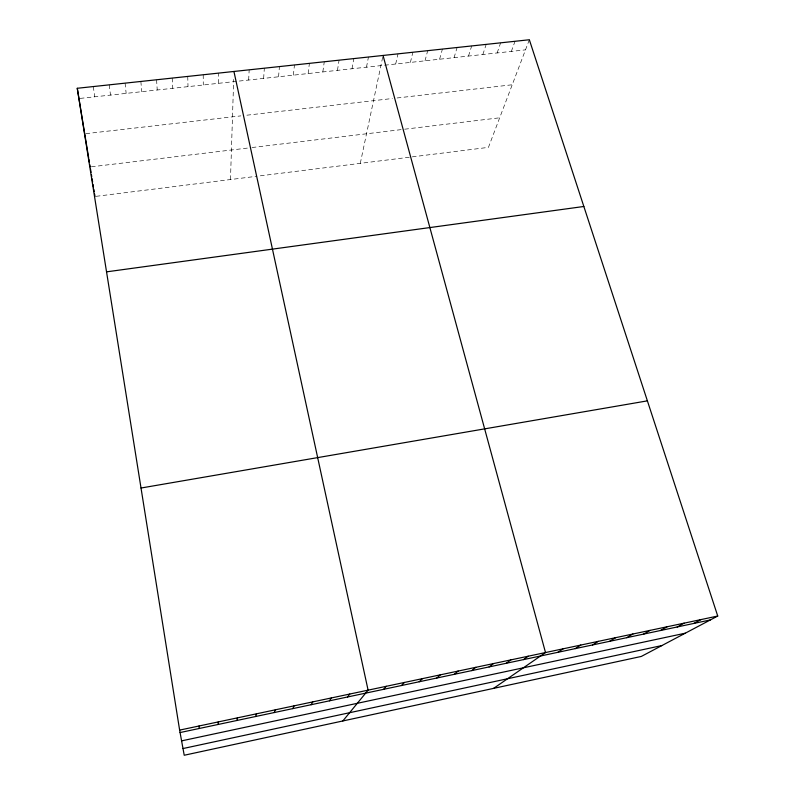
<?xml version="1.0" encoding="UTF-8"?>
<svg xmlns="http://www.w3.org/2000/svg" width="795" height="795" viewBox="0 0 795 795"><rect width="100%" height="100%" fill="white"/><g stroke="black" fill="none" stroke-linecap="round" stroke-linejoin="round"><path stroke-width="0.6" stroke-dasharray="3.98 2.98" d="M218.476 83.326L218.615 73.11M230.48 179.551L233.68 79.411M248.656 80.037L249.173 69.831M263.642 78.407L264.338 68.201M278.548 76.777L279.433 66.581M293.375 75.157L294.448 64.971M308.142 73.557L309.394 63.361M322.83 71.948L324.271 61.771M337.458 70.358L339.067 60.182M352.006 68.767L353.805 58.601M366.485 67.187L368.463 57.021M360.284 163.353L382.812 56.584M395.681 64.007L397.997 53.851M410.389 62.407L412.883 52.251M425.017 60.808L427.69 50.661M439.585 59.228L442.427 49.081M454.074 57.647L457.095 47.511M468.503 56.067L471.683 45.941M482.853 54.507L486.202 44.381M497.133 52.947L500.651 42.831M511.354 51.397L515.031 41.29M529.341 39.75L488.448 147.363L258.077 176.102M96.145 196.315L256.884 176.252M91.365 166.811L250.922 147.661M252.065 147.522L403.423 129.356M404.645 129.207L499.677 117.799M85.88 133.659L240.885 115.881M246.877 115.196L392.372 98.51M397.073 97.974L512.238 84.767M80.156 98.401L383.369 65.349M384.601 65.22L525.505 49.856M93.283 86.566L94.754 96.811M109.233 84.856L110.495 95.102M125.093 83.157L126.147 93.393M140.874 81.458L141.729 91.693M156.575 79.768L157.231 90.004M172.207 78.099L172.654 88.325M187.749 76.429L188.008 86.645M203.222 74.76L203.281 84.986"/><path stroke-width="1.19" d="M218.098 724.483L218.257 721.92M236.93 720.479L237.397 717.865M255.652 716.504L256.407 713.831M274.265 712.549L275.309 709.826M292.759 708.623L294.09 705.841M311.143 704.718L312.763 701.886M329.418 700.832L331.316 697.95M347.594 696.976L349.76 694.045M342.844 720.956L368.095 690.159L233.929 71.471M383.597 689.335L386.32 686.294M401.445 685.538L404.426 682.448M419.184 681.772L422.433 678.632M436.823 678.026L440.331 674.846M454.352 674.299L458.119 671.069M471.783 670.602L475.808 667.323M489.114 666.916L493.387 663.596M506.335 663.259L510.867 659.89M523.468 659.621L528.238 656.203M493.606 688.371L545.509 652.546L383.041 55.461M557.941 652.298L563.198 648.799M575.282 648.621L580.777 645.073M592.514 644.954L598.257 641.366M609.646 641.317L615.638 637.679M626.689 637.699L632.899 634.022M643.622 634.102L650.072 630.385M660.456 630.524L667.134 626.758M677.201 626.977L684.107 623.171M693.836 623.439L700.971 619.593M717.736 616.036L641.307 656.441L184.221 755.25L179.63 730.108L77.264 88.285L529.341 39.75L717.736 616.036L179.63 730.108M182.999 748.542L661.897 645.55M181.598 740.87L685.27 633.198M180.077 732.553L710.382 619.921M141.023 488.021L647.388 400.859M106.54 271.85L583.848 206.481M77.264 88.285L88.652 157.768M88.841 158.94L89.408 162.369M89.785 164.664L90.163 166.95M90.521 169.126L91.047 172.386M91.405 174.562L91.753 176.689M92.101 178.815L92.627 182.015M93.025 184.44L93.422 186.875M93.83 189.309L94.217 191.694M94.605 194.069L94.993 196.454M199.008 726.004L199.148 728.508"/></g></svg>
